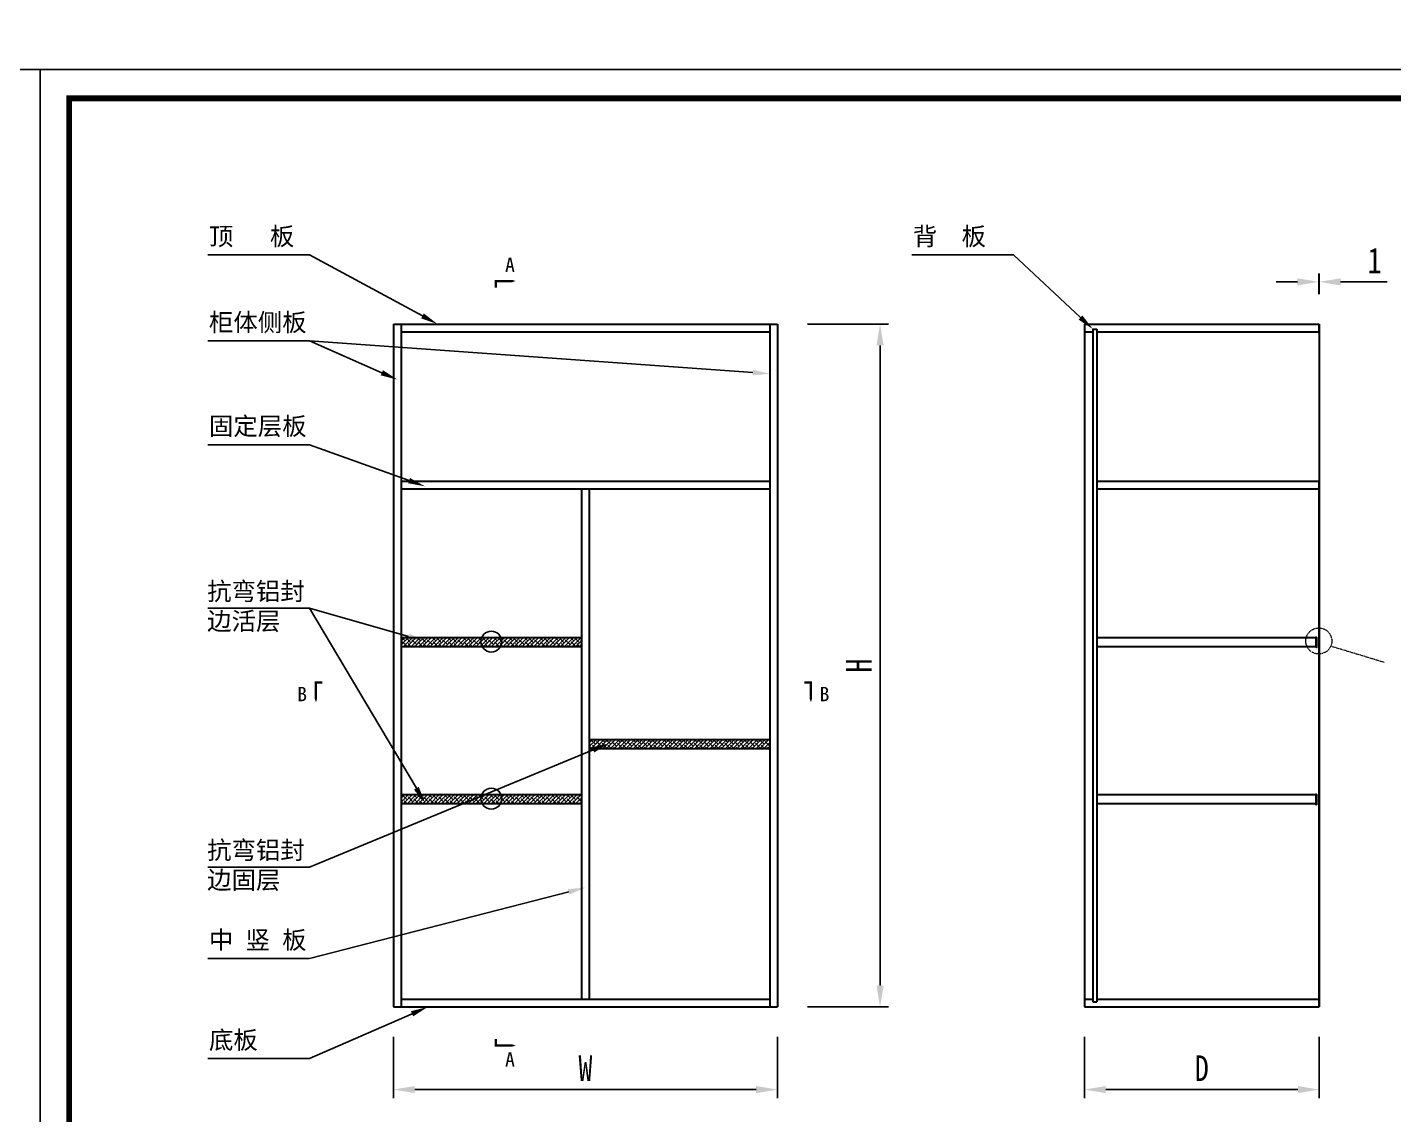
# Model space of a CAD drawing. Header units: millimetres. Extents: x 0 to 1097966, y -63096 to 223085.
# Drawn here: x 338549.2 to 338869.3, y -54193.3 to -53938.5 of the extents above; entities that cross this region are included whole.
import ezdxf
from ezdxf import colors
from ezdxf.entities.mleader import LeaderData, LeaderLine
from ezdxf.math import Vec2, Vec3

# ---------------------------------------------------------------- set-up
doc = ezdxf.new("R2010")
doc.units = ezdxf.units.MM
doc.linetypes.add('DASH', pattern=[0.35, 0.25, -0.1])
doc.styles.get("Standard").update_dxf_attribs({"font": 'arial.ttf'})
doc.styles.add('TEXT', font='', dxfattribs={"width": 0.8})
doc.styles.add('宋体', font='')
doc.styles.add('尺寸字体', font='', dxfattribs={"width": 0.75})
doc.styles.get('TEXT').set_extended_font_data('SimSun')
doc.styles.get('宋体').set_extended_font_data('SimSun')
doc.styles.get('尺寸字体').set_extended_font_data('SimHei')
doc.dimstyles.new('副本 (2) (2) ISO-25', dxfattribs={"dimtxt": 18, "dimasz": 13, "dimexe": 6, "dimexo": 12, "dimgap": 6, "dimtad": 1, "dimtxsty": 'TEXT', "dimcen": 2.5, "dimclrd": 5, "dimclre": 5, "dimclrt": 5, "dimadec": 0, "dimazin": 0, "dimtfac": 1, "dimtmove": 0, "dimatfit": 3, "dimldrblk": 'BOXFILLED', "dimfxl": 1.25, "dimarcsym": 0})
doc.dimstyles.new('副本 廖志利标注1', dxfattribs={"dimscale": 20, "dimtxt": 0.3, "dimasz": 0.1, "dimexe": 0.1, "dimexo": 0.2, "dimgap": 0.1, "dimtad": 1, "dimdec": 0, "dimzin": 0, "dimdsep": 46, "dimtxsty": '尺寸字体', "dimblk": 'ARCHTICK', "dimcen": 0.09, "dimclrd": 6, "dimclre": 6, "dimclrt": 2, "dimadec": 0, "dimazin": 0, "dimtfac": 1, "dimtdec": 0, "dimtix": 1, "dimtmove": 1, "dimatfit": 3, "dimldrblk": 'ARCHTICK', "dimfxl": 0.7, "dimfxlon": 1, "dimtolj": 1, "dimtzin": 0, "dimarcsym": 0})

# ---------------------------------------------------------------- blocks, each defined once
blk = doc.blocks.new('*D350')
at = {"color": 5, "lineweight": -2, "transparency": 16777216}
for p, q in [((338634.94, -54175.03), (338634.94, -54189.38)), ((338724.94, -54175.03), (338724.94, -54189.38)), ((338639.94, -54187.38), (338719.94, -54187.38))]:
    blk.add_line(p, q, dxfattribs=at)
at = {"color": 5, "transparency": 16777216}
for points in [[(338639.94, -54186.55), (338639.94, -54188.21), (338634.94, -54187.38)], [(338719.94, -54186.55), (338719.94, -54188.21), (338724.94, -54187.38)]]:
    blk.add_solid(points, dxfattribs=at)
at = {"layer": 'Defpoints', "color": 0, "transparency": 16777216}
for p in [(338634.94, -54168.03), (338724.94, -54168.03), (338724.94, -54187.38)]:
    blk.add_point(p, dxfattribs=at)
at = {"color": 5, "transparency": 16777216, "insert": (338679.94, -54182.38), "char_height": 6, "attachment_point": 5, "style": 'TEXT'}
blk.add_mtext('W', dxfattribs=at)
blk = doc.blocks.new('_BoxFilled')
at = {"color": 0, "linetype": 'ByBlock', "lineweight": -2}
blk.add_line((-0.5, 0), (-1, 0), dxfattribs=at)
at = {"color": 0, "linetype": 'ByBlock'}
blk.add_solid([(-0.5, 0.5), (0.5, 0.5), (-0.5, -0.5), (0.5, -0.5)], dxfattribs=at)
blk = doc.blocks.new('*D351')
at = {"color": 5, "lineweight": -2, "transparency": 16777216}
for p, q in [((338796.85, -54175.03), (338796.85, -54189.38)), ((338851.85, -54175.03), (338851.85, -54189.38)), ((338801.85, -54187.38), (338846.85, -54187.38))]:
    blk.add_line(p, q, dxfattribs=at)
at = {"color": 5, "transparency": 16777216}
for points in [[(338801.85, -54186.55), (338801.85, -54188.21), (338796.85, -54187.38)], [(338846.85, -54186.55), (338846.85, -54188.21), (338851.85, -54187.38)]]:
    blk.add_solid(points, dxfattribs=at)
at = {"layer": 'Defpoints', "color": 0, "transparency": 16777216}
for p in [(338796.85, -54168.03), (338851.85, -54168.03), (338851.85, -54187.38)]:
    blk.add_point(p, dxfattribs=at)
at = {"color": 5, "transparency": 16777216, "insert": (338824.35, -54182.38), "char_height": 6, "attachment_point": 5, "style": 'TEXT'}
blk.add_mtext('D', dxfattribs=at)
blk = doc.blocks.new('*D352')
at = {"color": 5, "lineweight": -2, "transparency": 16777216}
for p, q in [((338731.94, -54008.03), (338750.97, -54008.03)), ((338748.97, -54013.03), (338748.97, -54163.03)), ((338731.94, -54168.03), (338750.97, -54168.03))]:
    blk.add_line(p, q, dxfattribs=at)
at = {"color": 5, "transparency": 16777216}
for points in [[(338748.13, -54013.03), (338749.8, -54013.03), (338748.97, -54008.03)], [(338748.13, -54163.03), (338749.8, -54163.03), (338748.97, -54168.03)]]:
    blk.add_solid(points, dxfattribs=at)
at = {"layer": 'Defpoints', "color": 0, "transparency": 16777216}
for p in [(338724.94, -54008.03), (338724.94, -54168.03), (338748.97, -54168.03)]:
    blk.add_point(p, dxfattribs=at)
at = {"color": 5, "transparency": 16777216, "insert": (338743.97, -54088.03), "char_height": 6, "attachment_point": 5, "rotation": 90, "style": 'TEXT'}
blk.add_mtext('H', dxfattribs=at)
blk = doc.blocks.new('*D356')
at = {"color": 5, "lineweight": -2, "transparency": 16777216}
for p, q in [((338846.75, -53998.15), (338841.75, -53998.15)), ((338851.75, -54001.03), (338851.75, -53996.15)), ((338851.75, -53998.15), (338851.85, -53998.15)), ((338851.85, -54001.03), (338851.85, -53996.15)), ((338856.85, -53998.15), (338867.8, -53998.15))]:
    blk.add_line(p, q, dxfattribs=at)
at = {"color": 5, "transparency": 16777216}
for points in [[(338846.75, -53997.31), (338846.75, -53998.98), (338851.75, -53998.15)], [(338856.85, -53997.31), (338856.85, -53998.98), (338851.85, -53998.15)]]:
    blk.add_solid(points, dxfattribs=at)
at = {"layer": 'Defpoints', "color": 0, "transparency": 16777216}
for p in [(338851.85, -53998.15), (338851.75, -54008.03), (338851.85, -54008.03)]:
    blk.add_point(p, dxfattribs=at)
at = {"color": 5, "transparency": 16777216, "insert": (338864.83, -53993.15), "char_height": 6, "attachment_point": 5, "style": 'TEXT'}
blk.add_mtext('1', dxfattribs=at)
blk = doc.blocks.new('_ArchTick')
at = {"color": 0, "linetype": 'ByBlock', "const_width": 0.15}
blk.add_lwpolyline([(-0.5, -0.5), (0.5, 0.5)], dxfattribs=at)
blk = doc.blocks.new('*D688')
at = {"color": 6, "lineweight": -2, "transparency": 16777216}
for p, q in [((338635.65, -56752.55), (338635.65, -56768.55)), ((338632.65, -56754.61), (338632.65, -56768.55)), ((338632.65, -56766.55), (338630.65, -56766.55)), ((338632.65, -56766.55), (338635.65, -56766.55)), ((338635.65, -56766.55), (338637.65, -56766.55))]:
    blk.add_line(p, q, dxfattribs=at)
at = {"layer": 'Defpoints', "color": 0, "lineweight": 13, "transparency": 16777216}
for p in [(338635.65, 0, 0), (338632.65, -56750.61, 0), (338635.65, -56766.55)]:
    blk.add_point(p, dxfattribs=at)
at = {"color": 6, "lineweight": -2, "transparency": 16777216, "xscale": 2, "yscale": 2, "zscale": 2}
blk.add_blockref('_ArchTick', (338632.65, -56766.55), dxfattribs=at)
at = {"color": 6, "lineweight": -2, "transparency": 16777216, "xscale": 2, "yscale": 2, "zscale": 2, "rotation": 180}
blk.add_blockref('_ArchTick', (338635.65, -56766.55), dxfattribs=at)
at = {"color": 2, "transparency": 16777216, "insert": (338634.15, -56761.55), "char_height": 6, "attachment_point": 5, "style": '尺寸字体'}
blk.add_mtext('\\A1;3', dxfattribs=at)
blk = doc.blocks.new('*D689')
at = {"color": 6, "lineweight": -2, "transparency": 16777216}
for p, q in [((338635.65, -4), (338635.65, -17.94)), ((338635.65, -15.94), (338633.65, -15.94)), ((338635.65, -15.94), (338642.65, -15.94)), ((338642.65, -29.94), (338642.65, -13.94)), ((338642.65, -15.94), (338644.65, -15.94))]:
    blk.add_line(p, q, dxfattribs=at)
at = {"layer": 'Defpoints', "color": 0, "lineweight": 13, "transparency": 16777216}
for p in [(338635.65, 0, 0), (338642.65, -15.94), (338642.65, -56750.61, 0)]:
    blk.add_point(p, dxfattribs=at)
at = {"color": 6, "lineweight": -2, "transparency": 16777216, "xscale": 2, "yscale": 2, "zscale": 2}
blk.add_blockref('_ArchTick', (338635.65, -15.94), dxfattribs=at)
at = {"color": 6, "lineweight": -2, "transparency": 16777216, "xscale": 2, "yscale": 2, "zscale": 2, "rotation": 180}
blk.add_blockref('_ArchTick', (338642.65, -15.94), dxfattribs=at)
at = {"color": 2, "transparency": 16777216, "insert": (338639.15, -10.94), "char_height": 6, "attachment_point": 5, "style": '尺寸字体'}
blk.add_mtext('\\A1;7', dxfattribs=at)

msp = doc.modelspace()

# ---------------------------------------------------------------- hatches: boundary and pattern name
at = {"lineweight": 5, "true_color": 0x939598}
h = msp.add_hatch(dxfattribs=at)
h.set_pattern_fill('ANSI38', color=252, scale=0.05)
h.set_pattern_definition([(45, (567, 420.74074), (-0.11225320151, 0.11225320151), []), (135, (567, 420.74074), (-0.33675960454, 0.11225320151), [0.396875, -0.238125])])
h.paths.add_polyline_path([(338851.254, -54081.462, 0.4142136), (338851.224, -54081.432), (338850.984, -54081.432, 0.4142136), (338850.954, -54081.462), (338850.954, -54081.532), (338851.054, -54081.532), (338851.054, -54083.632), (338850.954, -54083.632), (338850.954, -54083.682), (338851.211, -54083.81, 0.5575365), (338851.254, -54083.784)])
h = msp.add_hatch(dxfattribs=at)
h.set_pattern_fill('ANSI38', color=252, scale=0.2)
h.set_pattern_definition([(45, (567, 420.74074), (-0.449012806, 0.449012806), []), (135, (567, 420.74074), (-1.3470384182, 0.449012806), [1.5875, -0.9525])])
h.paths.add_polyline_path([(338679.037, -54083.632), (338679.037, -54081.532), (338636.737, -54081.532), (338636.737, -54083.632)])
h.paths.add_polyline_path([(338656.234, -54118.332), (338651.15, -54120.432), (338679.037, -54120.432), (338679.037, -54118.332)])
h.paths.add_polyline_path([(338651.15, -54120.432), (338656.234, -54118.332), (338636.737, -54118.332), (338636.737, -54120.432)])
h = msp.add_hatch(dxfattribs=at)
h.set_pattern_fill('ANSI38', color=252, scale=0.2)
h.set_pattern_definition([(45, (0, 420.74074), (-0.449012806, 0.449012806), []), (135, (0, 420.74074), (-1.3470384182, 0.449012806), [1.5875, -0.9525])])
h.paths.add_polyline_path([(338723.137, -54105.432), (338680.837, -54105.432), (338680.837, -54107.532), (338723.137, -54107.532)])
h = msp.add_hatch(dxfattribs=at)
h.set_pattern_fill('ANSI38', color=252, scale=0.05)
h.set_pattern_definition([(45, (567, 383.94074), (-0.11225320151, 0.11225320151), []), (135, (567, 383.94074), (-0.33675960454, 0.11225320151), [0.396875, -0.238125])])
h.paths.add_polyline_path([(338851.254, -54118.262, 0.4142136), (338851.224, -54118.232), (338850.984, -54118.232, 0.4142136), (338850.954, -54118.262), (338850.954, -54118.332), (338851.054, -54118.332), (338851.054, -54120.432), (338850.954, -54120.432), (338850.954, -54120.482), (338851.211, -54120.61, 0.5575365), (338851.254, -54120.584)])

# ---------------------------------------------------------------- linework, layer by layer
at = {"lineweight": 30}
for p, q in [((338634.937, -54008.032), (338634.937, -54168.032)), ((338634.937, -54008.032), (338724.937, -54008.032)), ((338636.737, -54008.032), (338636.737, -54168.032)), ((338636.737, -54009.832), (338723.137, -54009.832)), ((338723.137, -54008.032), (338723.137, -54168.032)), ((338724.937, -54008.032), (338724.937, -54168.032)), ((338796.854, -54008.032), (338851.854, -54008.032)), ((338796.854, -54008.032), (338796.854, -54168.032)), ((338796.854, -54009.832), (338798.854, -54009.832)), ((338798.854, -54009.232), (338799.754, -54009.232)), ((338798.854, -54009.232), (338798.854, -54166.832)), ((338799.754, -54009.232), (338799.754, -54166.832)), ((338799.754, -54009.832), (338851.754, -54009.832)), ((338851.754, -54008.032), (338851.754, -54009.832)), ((338851.854, -54008.032), (338851.854, -54168.032)), ((338636.737, -54044.832), (338723.137, -54044.832)), ((338799.754, -54044.832), (338851.754, -54044.832)), ((338851.754, -54044.832), (338851.754, -54166.232)), ((338636.737, -54046.632), (338723.137, -54046.632)), ((338679.037, -54046.632), (338679.037, -54166.232)), ((338680.837, -54046.632), (338680.837, -54166.232)), ((338799.754, -54046.632), (338851.754, -54046.632)), ((338850.954, -54081.462), (338850.954, -54081.532)), ((338851.224, -54081.432), (338850.984, -54081.432)), ((338851.254, -54081.462), (338851.254, -54083.784)), ((338679.037, -54081.532), (338636.737, -54081.532)), ((338679.037, -54083.632), (338636.737, -54083.632)), ((338851.054, -54081.532), (338799.754, -54081.532)), ((338851.054, -54083.632), (338799.754, -54083.632)), ((338850.954, -54083.632), (338850.954, -54083.682)), ((338850.954, -54083.682), (338851.211, -54083.81)), ((338851.054, -54081.532), (338851.054, -54083.632)), ((338723.137, -54105.432), (338680.837, -54105.432)), ((338723.137, -54107.532), (338680.837, -54107.532)), ((338679.037, -54118.332), (338636.737, -54118.332)), ((338851.054, -54118.332), (338799.754, -54118.332)), ((338850.954, -54118.262), (338850.954, -54118.332)), ((338851.224, -54118.232), (338850.984, -54118.232)), ((338851.054, -54118.332), (338851.054, -54120.432)), ((338851.254, -54118.262), (338851.254, -54120.584)), ((338679.037, -54120.432), (338636.737, -54120.432)), ((338851.054, -54120.432), (338799.754, -54120.432)), ((338850.954, -54120.432), (338850.954, -54120.482)), ((338850.954, -54120.482), (338851.211, -54120.61)), ((338636.737, -54166.232), (338723.137, -54166.232)), ((338796.854, -54166.232), (338798.854, -54166.232)), ((338798.854, -54166.832), (338799.754, -54166.832)), ((338799.754, -54166.232), (338851.754, -54166.232)), ((338851.754, -54166.232), (338851.754, -54168.032)), ((338634.937, -54168.032), (338724.937, -54168.032)), ((338796.854, -54168.032), (338851.854, -54168.032))]:
    msp.add_line(p, q, dxfattribs=at)
at = {"color": 251, "linetype": 'DASH', "lineweight": 13, "true_color": 0x636466}
msp.add_line((338854.574, -54083.447), (338867.095, -54087.262), dxfattribs=at)
for points in [[(337985.218, -54349.356), (338552.218, -54349.356), (338552.218, -53948.406), (337985.218, -53948.406)], [(338552.218, -54349.356), (339119.218, -54349.356), (339119.218, -53948.406), (338552.218, -53948.406)]]:
    msp.add_lwpolyline(points, close=True)
at = {"const_width": 1.35}
msp.add_lwpolyline([(338558.968, -54342.606), (339112.468, -54342.606), (339112.468, -53955.156), (338558.968, -53955.156)], close=True, dxfattribs=at)
for points in [[(338663.599, -53997.957, 0, 1.08, 0), (338661.916, -53997.957, 0.54, 0.54, 0), (338658.967, -53997.957, 0.54, 0.54, 0), (338658.967, -53999.472, 0.54, 0.54, 0)], [(338616.795, -54096.651, 0, 1.08, 0), (338616.795, -54094.968, 0.54, 0.54, 0), (338616.795, -54092.019, 0.54, 0.54, 0), (338618.311, -54092.019, 0.54, 0.54, 0)], [(338732.768, -54096.651, 0, 1.08, 0), (338732.768, -54094.968, 0.54, 0.54, 0), (338732.768, -54092.019, 0.54, 0.54, 0), (338731.253, -54092.019, 0.54, 0.54, 0)], [(338663.599, -54177.056, 0, 1.08, 0), (338661.916, -54177.056, 0.54, 0.54, 0), (338658.967, -54177.056, 0.54, 0.54, 0), (338658.967, -54175.541, 0.54, 0.54, 0)]]:
    msp.add_lwpolyline(points, format="xyseb")
for centre in [(338657.887, -54082.432), (338657.887, -54119.232)]:
    msp.add_circle(centre, 2.44)
at = {"color": 251, "linetype": 'DASH', "lineweight": 13, "true_color": 0x636466}
msp.add_circle((338851.754, -54082.28), 3.052, dxfattribs=at)
at = {"lineweight": 30}
for centre, start, end in [((338850.984, -54081.462), 90, 180), ((338851.224, -54081.462), 360, 90), ((338851.224, -54083.784), 243.43495, 0), ((338850.984, -54118.262), 90, 180), ((338851.224, -54118.262), 360, 90), ((338851.224, -54120.584), 243.43495, 0)]:
    msp.add_arc(centre, 0.03, start, end, dxfattribs=at)

# ---------------------------------------------------------------- texts
at = {"color": 4, "attachment_point": 4, "style": '宋体'}
for s, insert, char_height, width in [('顶   板', (338591.741, -53987.709), 4.1923, 31.34167), ('背  板', (338756.657, -53987.709), 4.1923, 31.34167), ('{\\C256;A}', (338661.121, -53994.126), 3.3539, 4.17765), ('柜体侧板', (338591.741, -54007.857), 4.1923, 31.34167), ('固定层板', (338591.741, -54032.195), 4.1923, 31.34167), ('抗弯铝封\\P边活层', (338591.307, -54074.387), 4.1923, 31.34167), ('{\\C256;B}', (338612.424, -54094.723), 3.3539, 4.17765), ('{\\C256;B}', (338734.815, -54094.723), 3.3539, 4.17765), ('抗弯铝封\\P边固层', (338591.307, -54135.034), 4.1923, 31.34167), ('中 竖 板', (338591.741, -54152.559), 4.1923, 31.34167), ('底板', (338591.741, -54176.004), 4.1923, 31.34167), ('{\\C256;A}', (338661.121, -54180.3), 3.3539, 4.17765)]:
    msp.add_mtext(s, dxfattribs=dict(at, insert=insert, char_height=char_height, width=width))

# ---------------------------------------------------------------- dimensions: what is measured, and where the dimension line sits
at = {"color": 2}
for base, p1, p2, picture, middle in [((338635.651, -56766.552, 0), (338632.651, -56750.61, 0), (338635.651, 0, 0), '*D688', (338634.151, -56761.552, 0)), ((338642.651, -15.942, 0), (338635.651, 0, 0), (338642.651, -56750.61, 0), '*D689', (338639.151, -10.942, 0))]:
    dim = msp.add_linear_dim(base=base, p1=p1, p2=p2, dimstyle='副本 廖志利标注1', dxfattribs=at)
    dim.commit()
    dim.dimension.update_dxf_attribs({"geometry": picture, "text_midpoint": middle})
for base, p1, p2, text, picture, middle in [((338851.854, -53998.146), (338851.754, -54008.032), (338851.854, -54008.032), '1', '*D356', (338864.828, -53993.146)), ((338724.937, -54187.379), (338634.937, -54168.032), (338724.937, -54168.032), 'W', '*D350', (338679.937, -54182.379)), ((338851.854, -54187.379), (338796.854, -54168.032), (338851.854, -54168.032), 'D', '*D351', (338824.354, -54182.379))]:
    dim = msp.add_linear_dim(base=base, p1=p1, p2=p2, text=text, dimstyle='副本 (2) (2) ISO-25', override={"dimtxt": 6, "dimasz": 5, "dimexe": 2, "dimexo": 7, "dimgap": 2, "dimfxl": 30, "dimfxlon": 1})
    dim.commit()
    dim.dimension.update_dxf_attribs({"geometry": picture, "text_midpoint": middle})
dim = msp.add_linear_dim(base=(338748.965, -54168.032), p1=(338724.937, -54008.032), p2=(338724.937, -54168.032), angle=90, text='H', dimstyle='副本 (2) (2) ISO-25', override={"dimtxt": 6, "dimasz": 5, "dimexe": 2, "dimexo": 7, "dimgap": 2, "dimfxl": 30, "dimfxlon": 1})
dim.commit()
dim.dimension.update_dxf_attribs({"geometry": '*D352', "text_midpoint": (338743.965, -54088.032)})

# ---------------------------------------------------------------- leaders
at = {"color": 4}
ml = msp.add_multileader_mtext('Standard', dxfattribs=at)
ml.set_content('', color=4)
ml.set_leader_properties()
ml.build(insert=Vec2(0, 0))
ctx = ml.context
ctx.base_point, ctx.plane_origin = Vec3(338587.507, -53991.824), Vec3(338636.997, -53969.527)
ctx.text_align_type = 2
notes = []
notes.append((ctx, [(0, (1, 1, 0), (338615.285, -53991.824), (-1, 0), 23.779, [(0, [(338645.284, -54008.032)], 0, [])])]))
ctx.mtext.insert, ctx.mtext.alignment, ctx.mtext.flow_direction = Vec3(338589.507, -53989.824), 3, 5
ml = msp.add_multileader_mtext('Standard', dxfattribs=at)
ml.set_content('', color=4)
ml.set_leader_properties()
ml.build(insert=Vec2(0, 0))
ctx = ml.context
ctx.base_point, ctx.plane_origin = Vec3(338752.422, -53991.824), Vec3(338801.913, -53969.527)
ctx.text_align_type = 2
notes.append((ctx, [(0, (1, 1, 0), (338780.201, -53991.824), (-1, 0), 23.779, [(0, [(338798.854, -54009.232)], 0, [])])]))
ctx.mtext.insert, ctx.mtext.alignment, ctx.mtext.flow_direction = Vec3(338754.422, -53989.824), 3, 5
ml = msp.add_multileader_mtext('Standard', dxfattribs=at)
ml.set_content('', color=4)
ml.set_leader_properties()
ml.build(insert=Vec2(0, 0))
ctx = ml.context
ctx.base_point, ctx.plane_origin = Vec3(338587.507, -54011.972), Vec3(338636.997, -53989.675)
ctx.text_align_type = 2
notes.append((ctx, [(0, (1, 1, 0), (338615.285, -54011.972), (-1, 0), 23.779, [(0, [(338635.894, -54021.05)], 0, [])])]))
ctx.mtext.insert, ctx.mtext.alignment, ctx.mtext.flow_direction = Vec3(338589.507, -54009.972), 3, 5
ml = msp.add_multileader_mtext('Standard', dxfattribs=at)
ml.set_content('', color=4)
ml.set_leader_properties()
ml.build(insert=Vec2(0, 0))
ctx = ml.context
ctx.base_point, ctx.plane_origin = Vec3(338587.507, -54011.972), Vec3(338636.997, -53989.675)
ctx.text_align_type = 2
notes.append((ctx, [(0, (1, 1, 0), (338615.285, -54011.972), (-1, 0), 23.779, [(0, [(338723.137, -54019.678)], 0, [])])]))
ctx.mtext.insert, ctx.mtext.alignment, ctx.mtext.flow_direction = Vec3(338589.507, -54009.972), 3, 5
ml = msp.add_multileader_mtext('Standard', dxfattribs=at)
ml.set_content('', color=4)
ml.set_leader_properties()
ml.build(insert=Vec2(0, 0))
ctx = ml.context
ctx.base_point, ctx.plane_origin = Vec3(338587.507, -54036.309), Vec3(338636.997, -54014.013)
ctx.text_align_type = 2
notes.append((ctx, [(0, (1, 1, 0), (338615.285, -54036.309), (-1, 0), 23.779, [(0, [(338642.367, -54046.057)], 0, [])])]))
ctx.mtext.insert, ctx.mtext.alignment, ctx.mtext.flow_direction = Vec3(338589.507, -54034.309), 3, 5
ml = msp.add_multileader_mtext('Standard', dxfattribs=at)
ml.set_content('', color=4)
ml.set_leader_properties()
ml.build(insert=Vec2(0, 0))
ctx = ml.context
ctx.base_point, ctx.plane_origin = Vec3(338587.507, -54074.6), Vec3(338636.997, -54052.303)
ctx.text_align_type = 2
notes.append((ctx, [(0, (1, 1, 0), (338615.285, -54074.6), (-1, 0), 23.779, [(0, [(338642.367, -54082.305)], 0, [])])]))
ctx.mtext.insert, ctx.mtext.alignment, ctx.mtext.flow_direction = Vec3(338589.507, -54072.6), 3, 5
ml = msp.add_multileader_mtext('Standard', dxfattribs=at)
ml.set_content('', color=4)
ml.set_leader_properties()
ml.build(insert=Vec2(0, 0))
ctx = ml.context
ctx.base_point, ctx.plane_origin = Vec3(338587.507, -54074.6), Vec3(338636.997, -54052.303)
ctx.text_align_type = 2
notes.append((ctx, [(0, (1, 1, 0), (338615.285, -54074.6), (-1, 0), 23.779, [(0, [(338642.367, -54120.232)], 0, [])])]))
ctx.mtext.insert, ctx.mtext.alignment, ctx.mtext.flow_direction = Vec3(338589.507, -54072.6), 3, 5
ml = msp.add_multileader_mtext('Standard', dxfattribs=at)
ml.set_content('', color=4)
ml.set_leader_properties()
ml.build(insert=Vec2(0, 0))
ctx = ml.context
ctx.base_point, ctx.plane_origin = Vec3(338587.507, -54135.246), Vec3(338636.997, -54112.949)
ctx.text_align_type = 2
notes.append((ctx, [(0, (1, 1, 0), (338615.285, -54135.246), (-1, 0), 23.779, [(0, [(338685.419, -54106.277)], 0, [])])]))
ctx.mtext.insert, ctx.mtext.alignment, ctx.mtext.flow_direction = Vec3(338589.507, -54133.246), 3, 5
ml = msp.add_multileader_mtext('Standard', dxfattribs=at)
ml.set_content('', color=4)
ml.set_leader_properties()
ml.build(insert=Vec2(0, 0))
ctx = ml.context
ctx.base_point, ctx.plane_origin = Vec3(338587.507, -54156.673), Vec3(338636.997, -54134.377)
ctx.text_align_type = 2
notes.append((ctx, [(0, (1, 1, 0), (338615.285, -54156.673), (-1, 0), 23.779, [(0, [(338679.901, -54140.061)], 0, [])])]))
ctx.mtext.insert, ctx.mtext.alignment, ctx.mtext.flow_direction = Vec3(338589.507, -54154.673), 3, 5
ml = msp.add_multileader_mtext('Standard', dxfattribs=at)
ml.set_content('', color=4)
ml.set_leader_properties()
ml.build(insert=Vec2(0, 0))
ctx = ml.context
ctx.base_point, ctx.plane_origin = Vec3(338587.507, -54180.118), Vec3(338636.997, -54157.822)
ctx.text_align_type = 2
notes.append((ctx, [(0, (1, 1, 0), (338615.285, -54180.118), (-1, 0), 23.779, [(0, [(338642.975, -54168.032)], 0, [])])]))
ctx.mtext.insert, ctx.mtext.alignment, ctx.mtext.flow_direction = Vec3(338589.507, -54178.118), 3, 5
for ctx, leaders in notes:
    for number, flags, end, landing, length, lines in leaders:
        leader = LeaderData()
        leader.index, (leader.has_last_leader_line, leader.has_dogleg_vector, leader.attachment_direction) = number, flags
        leader.last_leader_point, leader.dogleg_vector, leader.dogleg_length = Vec3(end), Vec3(landing), length
        for number, points, colour, breaks in lines:
            line = LeaderLine()
            line.index, line.vertices, line.color, line.breaks = number, Vec3.list(points), colors.encode_raw_color(colour), breaks
            leader.lines.append(line)
        ctx.leaders.append(leader)

doc.saveas('drawing.dxf')
